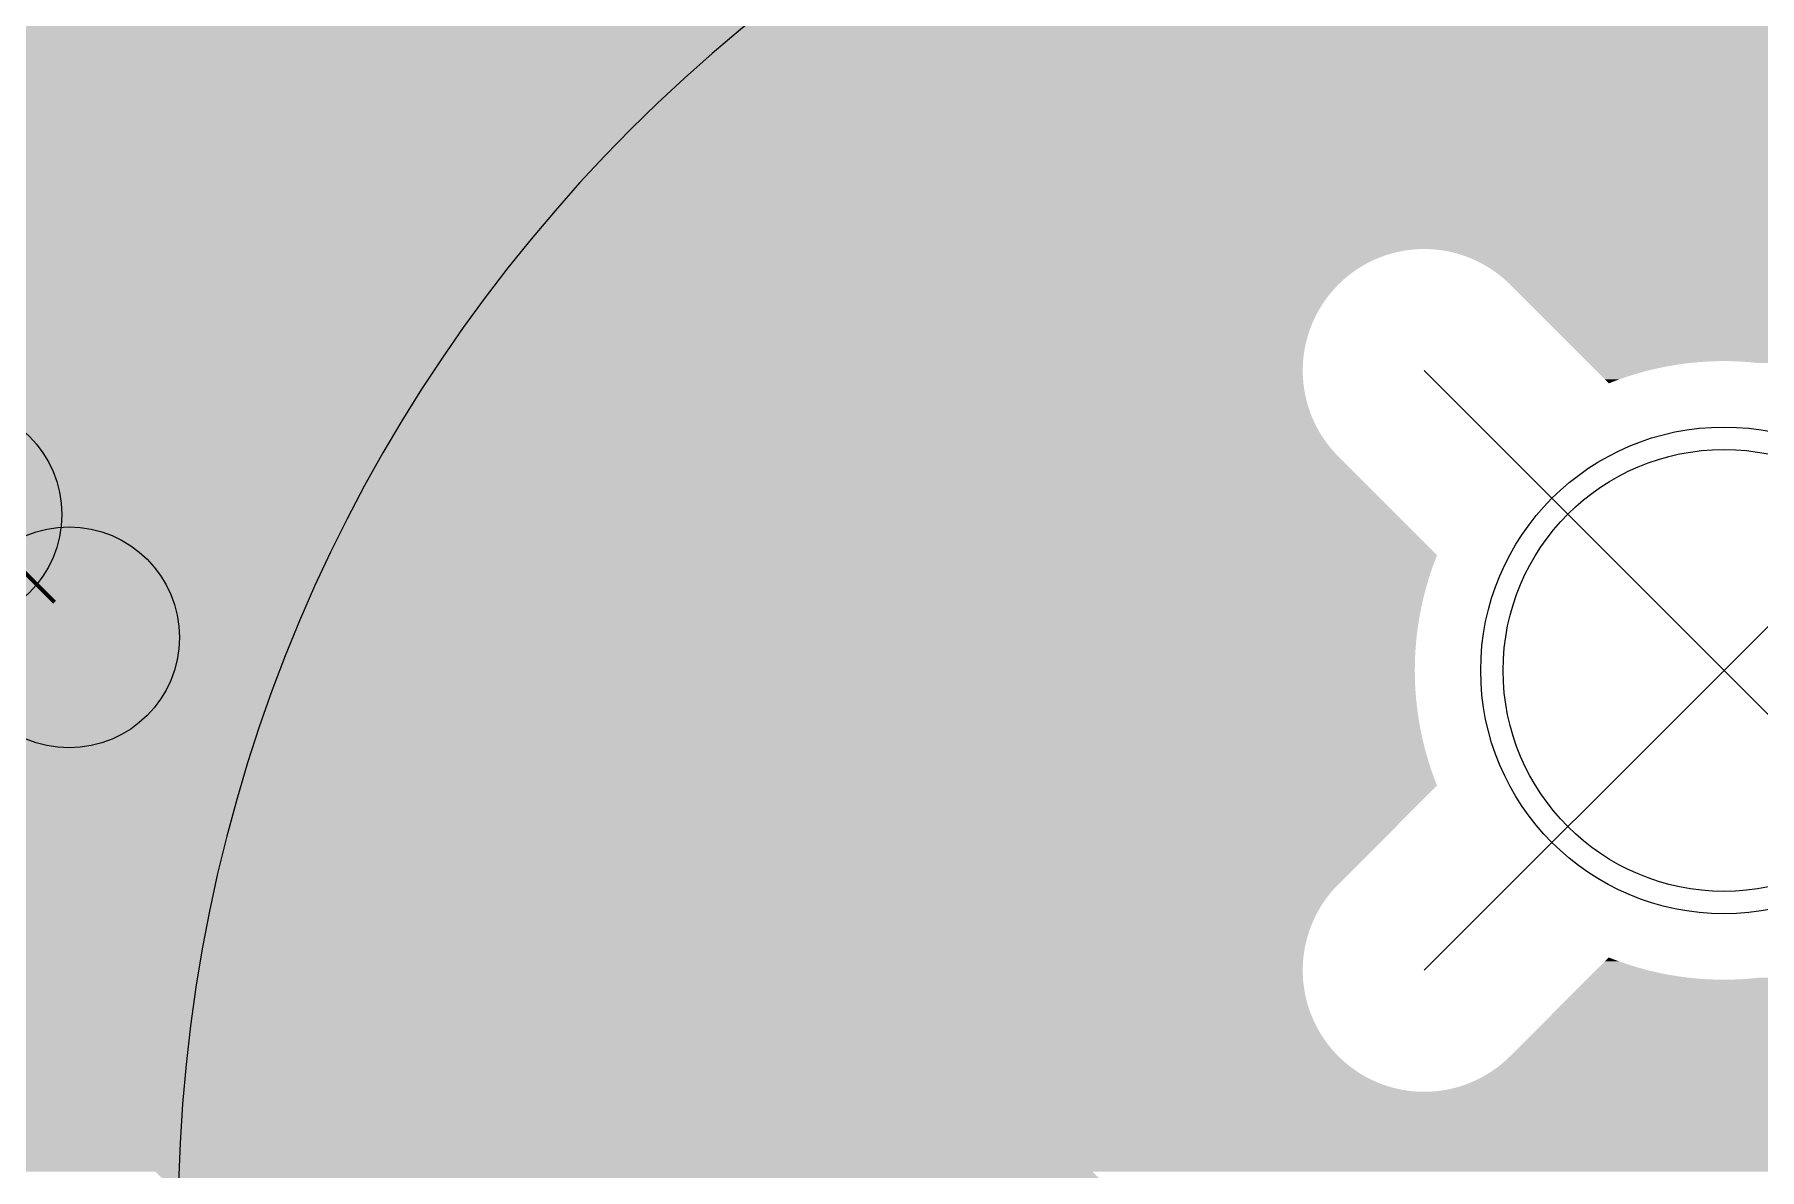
# Model space of a CAD drawing. Header units: millimetres. Extents: x 0 to 594, y 0 to 420.
# Drawn here: x 288.71 to 296.52, y 270.76 to 275.89 of the extents above; entities that cross this region are included whole.
import ezdxf

# ---------------------------------------------------------------- set-up
doc = ezdxf.new("R2010")
doc.units = ezdxf.units.MM
for name, pattern in [('K5LT32768', [0]), ('K5LT32771', [0]), ('K5LT32773', [0]), ('K5LT32775', [0]), ('K5LT32780', [0]), ('K5LT32781', [0]), ('K5LT32791', [0])]:
    doc.linetypes.add(name, pattern=pattern)

# ---------------------------------------------------------------- blocks, each defined once
blk = doc.blocks.new('U197')
at = {"color": 7, "linetype": 'K5LT32768', "lineweight": 18}
blk.add_circle((296.3616, 273.0149), 1, dxfattribs=at)
blk = doc.blocks.new('U313')
at = {"color": 7, "linetype": 'K5LT32768', "lineweight": 18}
blk.add_circle((288.868, 273.1643), 0.5, dxfattribs=at)
blk = doc.blocks.new('U316')
at = {"color": 7, "linetype": 'K5LT32768', "lineweight": 18}
blk.add_circle((288.3351, 273.7207), 0.5, dxfattribs=at)
blk = doc.blocks.new('U323')
at = {"color": 1, "linetype": 'K5LT32771', "lineweight": 18, "true_color": 0xff0000}
blk.add_circle((296.3616, 273.0149), 1.1016, dxfattribs=at)
blk = doc.blocks.new('U865')
at = {"color": 3, "linetype": 'K5LT32773', "lineweight": 18, "true_color": 0x00ff00}
blk.add_circle((296.3616, 273.0149), 1, dxfattribs=at)
blk = doc.blocks.new('U1016')
at = {"color": 3, "linetype": 'K5LT32773', "lineweight": 18, "true_color": 0x00ff00}
blk.add_circle((288.868, 273.1643), 0.5, dxfattribs=at)
blk = doc.blocks.new('U1019')
at = {"color": 3, "linetype": 'K5LT32773', "lineweight": 18, "true_color": 0x00ff00}
blk.add_circle((288.3351, 273.7207), 0.5, dxfattribs=at)
blk = doc.blocks.new('U1263')
at = {"color": 1, "linetype": 'K5LT32771', "lineweight": 18, "true_color": 0xff0000}
blk.add_circle((296.3616, 273.0149), 1.1016, dxfattribs=at)

msp = doc.modelspace()

# ---------------------------------------------------------------- hatches: boundary and pattern name
for points in [[(289.1843, 274.9223), (287.8417, 276.2648), (315.263, 276.2648), (316.6056, 274.9223)], [(289.1847, 274.9219), (289.1843, 274.9223), (295.0042, 274.9223), (294.9837, 274.9219)], [(289.1858, 274.9208), (289.1847, 274.9219), (294.9837, 274.9219), (294.9632, 274.9208)], [(289.1877, 274.9189), (289.1858, 274.9208), (294.9632, 274.9208), (294.9427, 274.9189)], [(289.1904, 274.9162), (289.1877, 274.9189), (294.9427, 274.9189), (294.9223, 274.9162)], [(289.1939, 274.9127), (289.1904, 274.9162), (294.9223, 274.9162), (294.902, 274.9127)], [(289.198, 274.9086), (289.1939, 274.9127), (294.902, 274.9127), (294.8819, 274.9086)], [(289.203, 274.9036), (289.198, 274.9086), (294.8819, 274.9086), (294.8619, 274.9036)], [(289.2087, 274.8979), (289.203, 274.9036), (294.8619, 274.9036), (294.8421, 274.8979)], [(289.2151, 274.8915), (289.2087, 274.8979), (294.8421, 274.8979), (294.8226, 274.8915)], [(289.2223, 274.8843), (289.2151, 274.8915), (294.8226, 274.8915), (294.8033, 274.8843)], [(289.2302, 274.8764), (289.2223, 274.8843), (294.8033, 274.8843), (294.7843, 274.8764)], [(289.2387, 274.8679), (289.2302, 274.8764), (294.7843, 274.8764), (294.7656, 274.8679)], [(289.248, 274.8586), (289.2387, 274.8679), (294.7656, 274.8679), (294.7472, 274.8586)], [(289.258, 274.8486), (289.248, 274.8586), (294.7472, 274.8586), (294.7292, 274.8486)], [(295.0197, 274.922), (295.0042, 274.9223), (297.719, 274.9223), (297.6984, 274.922)], [(295.0248, 274.9219), (295.0197, 274.922), (297.6984, 274.922), (297.6967, 274.9219)], [(295.0453, 274.9208), (295.0248, 274.9219), (297.6967, 274.9219), (297.6779, 274.9208)], [(295.0659, 274.9189), (295.0453, 274.9208), (297.6779, 274.9208), (297.6573, 274.9189)], [(295.0862, 274.9162), (295.0659, 274.9189), (297.6573, 274.9189), (297.637, 274.9162)], [(295.1065, 274.9127), (295.0862, 274.9162), (297.637, 274.9162), (297.6167, 274.9127)], [(295.1266, 274.9086), (295.1065, 274.9127), (297.6167, 274.9127), (297.5966, 274.9086)], [(295.1466, 274.9036), (295.1266, 274.9086), (297.5966, 274.9086), (297.5766, 274.9036)], [(295.1664, 274.8979), (295.1466, 274.9036), (297.5766, 274.9036), (297.5568, 274.8979)], [(295.1859, 274.8915), (295.1664, 274.8979), (297.5568, 274.8979), (297.5373, 274.8915)], [(295.2052, 274.8843), (295.1859, 274.8915), (297.5373, 274.8915), (297.518, 274.8843)], [(295.2242, 274.8764), (295.2052, 274.8843), (297.518, 274.8843), (297.499, 274.8764)], [(295.2429, 274.8679), (295.2242, 274.8764), (297.499, 274.8764), (297.4803, 274.8679)], [(295.2613, 274.8586), (295.2429, 274.8679), (297.4803, 274.8679), (297.4619, 274.8586)], [(295.2793, 274.8486), (295.2613, 274.8586), (297.4619, 274.8586), (297.4439, 274.8486)], [(289.2686, 274.838), (289.258, 274.8486), (294.7292, 274.8486), (294.7116, 274.838)], [(289.2799, 274.8267), (289.2686, 274.838), (294.7116, 274.838), (294.6944, 274.8267)], [(289.2918, 274.8148), (289.2799, 274.8267), (294.6944, 274.8267), (294.6776, 274.8148)], [(289.3043, 274.8023), (289.2918, 274.8148), (294.6776, 274.8148), (294.6613, 274.8023)], [(289.3174, 274.7892), (289.3043, 274.8023), (294.6613, 274.8023), (294.6454, 274.7892)], [(289.3311, 274.7755), (289.3174, 274.7892), (294.6454, 274.7892), (294.6301, 274.7755)], [(295.2969, 274.838), (295.2793, 274.8486), (297.4439, 274.8486), (297.4263, 274.838)], [(295.3141, 274.8267), (295.2969, 274.838), (297.4263, 274.838), (297.4091, 274.8267)], [(295.3309, 274.8148), (295.3141, 274.8267), (297.4091, 274.8267), (297.3923, 274.8148)], [(295.3472, 274.8023), (295.3309, 274.8148), (297.3923, 274.8148), (297.376, 274.8023)], [(295.3631, 274.7892), (295.3472, 274.8023), (297.376, 274.8023), (297.3601, 274.7892)], [(295.3784, 274.7755), (295.3631, 274.7892), (297.3601, 274.7892), (297.3448, 274.7755)], [(289.3454, 274.7612), (289.3311, 274.7755), (294.6301, 274.7755), (294.6153, 274.7612)], [(289.3602, 274.7464), (289.3454, 274.7612), (294.6153, 274.7612), (294.601, 274.7464)], [(289.3755, 274.7311), (289.3602, 274.7464), (294.601, 274.7464), (294.5873, 274.7311)], [(289.3914, 274.7152), (289.3755, 274.7311), (294.5873, 274.7311), (294.5742, 274.7152)], [(289.4077, 274.6989), (289.3914, 274.7152), (294.5742, 274.7152), (294.5616, 274.6989)], [(295.3932, 274.7612), (295.3784, 274.7755), (297.3448, 274.7755), (297.33, 274.7612)], [(295.7394, 274.415), (295.3932, 274.7612), (297.33, 274.7612), (296.9838, 274.415)], [(289.4245, 274.6821), (289.4077, 274.6989), (294.5616, 274.6989), (294.5498, 274.6821)], [(289.4417, 274.6649), (289.4245, 274.6821), (294.5498, 274.6821), (294.5385, 274.6649)], [(289.4593, 274.6473), (289.4417, 274.6649), (294.5385, 274.6649), (294.5279, 274.6473)], [(289.4773, 274.6293), (289.4593, 274.6473), (294.5279, 274.6473), (294.5179, 274.6293)], [(289.4957, 274.6109), (289.4773, 274.6293), (294.5179, 274.6293), (294.5086, 274.6109)], [(289.5144, 274.5922), (289.4957, 274.6109), (294.5086, 274.6109), (294.5001, 274.5922)], [(289.5334, 274.5732), (289.5144, 274.5922), (294.5001, 274.5922), (294.4922, 274.5732)], [(289.5527, 274.5539), (289.5334, 274.5732), (294.4922, 274.5732), (294.485, 274.5539)], [(289.5722, 274.5344), (289.5527, 274.5539), (294.485, 274.5539), (294.4786, 274.5344)], [(289.592, 274.5146), (289.5722, 274.5344), (294.4786, 274.5344), (294.4729, 274.5146)], [(289.612, 274.4946), (289.592, 274.5146), (294.4729, 274.5146), (294.468, 274.4946)], [(289.6321, 274.4745), (289.612, 274.4946), (294.468, 274.4946), (294.4637, 274.4745)], [(289.6524, 274.4542), (289.6321, 274.4745), (294.4637, 274.4745), (294.4603, 274.4542)], [(289.6728, 274.4338), (289.6524, 274.4542), (294.4603, 274.4542), (294.4576, 274.4338)], [(289.6932, 274.4134), (289.6728, 274.4338), (294.4576, 274.4338), (294.4557, 274.4134)], [(289.7138, 274.3928), (289.6932, 274.4134), (294.4557, 274.4134), (294.4545, 274.3928)], [(289.7344, 274.3722), (289.7138, 274.3928), (294.4545, 274.3928), (294.4542, 274.3722)], [(295.7398, 274.4146), (295.7394, 274.415), (296.3616, 274.415), (296.3293, 274.4146)], [(295.7409, 274.4135), (295.7398, 274.4146), (296.3293, 274.4146), (296.2969, 274.4135)], [(295.7428, 274.4116), (295.7409, 274.4135), (296.2969, 274.4135), (296.2646, 274.4116)], [(295.7454, 274.409), (295.7428, 274.4116), (296.2646, 274.4116), (296.2324, 274.409)], [(295.7487, 274.4057), (295.7454, 274.409), (296.2324, 274.409), (296.2003, 274.4057)], [(295.7528, 274.4016), (295.7487, 274.4057), (296.2003, 274.4057), (296.1682, 274.4016)], [(295.7577, 274.3967), (295.7528, 274.4016), (296.1682, 274.4016), (296.1362, 274.3967)], [(295.7633, 274.3911), (295.7577, 274.3967), (296.1362, 274.3967), (296.1043, 274.3911)], [(295.7696, 274.3848), (295.7633, 274.3911), (296.1043, 274.3911), (296.0726, 274.3848)], [(296.3939, 274.4146), (296.3616, 274.415), (296.9838, 274.415), (296.9834, 274.4146)], [(296.4263, 274.4135), (296.3939, 274.4146), (296.9834, 274.4146), (296.9823, 274.4135)], [(296.4586, 274.4116), (296.4263, 274.4135), (296.9823, 274.4135), (296.9804, 274.4116)], [(296.4908, 274.409), (296.4586, 274.4116), (296.9804, 274.4116), (296.9778, 274.409)], [(296.5229, 274.4057), (296.4908, 274.409), (296.9778, 274.409), (296.9745, 274.4057)], [(289.7549, 274.3517), (289.7344, 274.3722), (294.4542, 274.3722), (294.4545, 274.3517)], [(289.7755, 274.3311), (289.7549, 274.3517), (294.4545, 274.3517), (294.4557, 274.3311)], [(289.7928, 274.3138), (289.7755, 274.3311), (294.4557, 274.3311), (294.4573, 274.3138)], [(289.7958, 274.3107), (289.7928, 274.3138), (294.4573, 274.3138), (294.4576, 274.3107)], [(289.8154, 274.2906), (289.7958, 274.3107), (294.4576, 274.3107), (294.4603, 274.2906)], [(295.7766, 274.3778), (295.7696, 274.3848), (296.0726, 274.3848), (296.041, 274.3778)], [(295.7844, 274.37), (295.7766, 274.3778), (296.041, 274.3778), (296.0096, 274.37)], [(295.7929, 274.3615), (295.7844, 274.37), (296.0096, 274.37), (295.9785, 274.3615)], [(295.8021, 274.3523), (295.7929, 274.3615), (295.9785, 274.3615), (295.9474, 274.3523)], [(295.812, 274.3424), (295.8021, 274.3523), (295.9474, 274.3523), (295.9167, 274.3424)], [(295.8226, 274.3318), (295.812, 274.3424), (295.9167, 274.3424), (295.8861, 274.3318)], [(295.834, 274.3204), (295.8226, 274.3318), (295.8861, 274.3318), (295.8558, 274.3204)], [(295.8402, 274.3142), (295.834, 274.3204), (295.8558, 274.3204)], [(289.8157, 274.2903), (289.8154, 274.2906), (294.4603, 274.2906), (294.4603, 274.2903)], [(289.8346, 274.27), (289.8157, 274.2903), (294.4603, 274.2903), (294.4637, 274.27)], [(289.8374, 274.267), (289.8346, 274.27), (294.4637, 274.27), (294.4644, 274.267)], [(289.8527, 274.2498), (289.8374, 274.267), (294.4644, 274.267), (294.468, 274.2498)], [(289.8589, 274.2428), (289.8527, 274.2498), (294.468, 274.2498), (294.4697, 274.2428)], [(289.8699, 274.2299), (289.8589, 274.2428), (294.4697, 274.2428), (294.4729, 274.2299)], [(289.8799, 274.2182), (289.8699, 274.2299), (294.4729, 274.2299), (294.4763, 274.2182)], [(289.8865, 274.2101), (289.8799, 274.2182), (294.4763, 274.2182), (294.4786, 274.2101)], [(289.9003, 274.1931), (289.8865, 274.2101), (294.4786, 274.2101), (294.4842, 274.1931)], [(289.9023, 274.1906), (289.9003, 274.1931), (294.4842, 274.1931), (294.485, 274.1906)], [(289.9172, 274.1713), (289.9023, 274.1906), (294.485, 274.1906), (294.4922, 274.1713)], [(289.9201, 274.1675), (289.9172, 274.1713), (294.4922, 274.1713), (294.4938, 274.1675)], [(289.9313, 274.1523), (289.9201, 274.1675), (294.4938, 274.1675), (294.5001, 274.1523)], [(289.9393, 274.1415), (289.9313, 274.1523), (294.5001, 274.1523), (294.505, 274.1415)], [(289.9448, 274.1336), (289.9393, 274.1415), (294.505, 274.1415), (294.5086, 274.1336)], [(289.9577, 274.1152), (289.9448, 274.1336), (294.5086, 274.1336), (294.5179, 274.1152)], [(289.9578, 274.115), (289.9577, 274.1152), (294.5179, 274.1152), (294.518, 274.115)], [(289.9697, 274.0972), (289.9578, 274.115), (294.518, 274.115), (294.5279, 274.0972)], [(289.9758, 274.0881), (289.9697, 274.0972), (294.5279, 274.0972), (294.5334, 274.0881)], [(289.9812, 274.0796), (289.9758, 274.0881), (294.5334, 274.0881), (294.5385, 274.0796)], [(289.9921, 274.0624), (289.9812, 274.0796), (294.5385, 274.0796), (294.5498, 274.0624)], [(289.9931, 274.0608), (289.9921, 274.0624), (294.5498, 274.0624), (294.5509, 274.0608)], [(290.0023, 274.0456), (289.9931, 274.0608), (294.5509, 274.0608), (294.5616, 274.0456)], [(290.0099, 274.0331), (290.0023, 274.0456), (294.5616, 274.0456), (294.5713, 274.0331)], [(290.0121, 274.0293), (290.0099, 274.0331), (294.5713, 274.0331), (294.5742, 274.0293)], [(290.0211, 274.0134), (290.0121, 274.0293), (294.5742, 274.0293), (294.5873, 274.0134)], [(290.0259, 274.005), (290.0211, 274.0134), (294.5873, 274.0134), (294.5948, 274.005)], [(290.0297, 273.9981), (290.0259, 274.005), (294.5948, 274.005), (294.601, 273.9981)], [(290.0377, 273.9833), (290.0297, 273.9981), (294.601, 273.9981), (294.6153, 273.9833)], [(290.0413, 273.9766), (290.0377, 273.9833), (294.6153, 273.9833), (294.622, 273.9766)], [(290.0561, 273.9478), (290.0413, 273.9766), (294.622, 273.9766), (294.6508, 273.9478)], [(290.0702, 273.9187), (290.0561, 273.9478), (294.6508, 273.9478), (294.6799, 273.9187)], [(290.0836, 273.8893), (290.0702, 273.9187), (294.6799, 273.9187), (294.7093, 273.8893)], [(290.0963, 273.8595), (290.0836, 273.8893), (294.7093, 273.8893), (294.7391, 273.8595)], [(290.1083, 273.8295), (290.0963, 273.8595), (294.7391, 273.8595), (294.7691, 273.8295)], [(290.1196, 273.7992), (290.1083, 273.8295), (294.7691, 273.8295), (294.7994, 273.7992)], [(290.1303, 273.7687), (290.1196, 273.7992), (294.7994, 273.7992), (294.8299, 273.7687)], [(290.1402, 273.7379), (290.1303, 273.7687), (294.8299, 273.7687), (294.8607, 273.7379)], [(290.1494, 273.7069), (290.1402, 273.7379), (294.8607, 273.7379), (294.8917, 273.7069)], [(290.1579, 273.6757), (290.1494, 273.7069), (294.8917, 273.7069), (294.9229, 273.6757)], [(290.1657, 273.6443), (290.1579, 273.6757), (294.9229, 273.6757), (294.9543, 273.6443)], [(290.1727, 273.6127), (290.1657, 273.6443), (294.9543, 273.6443), (294.9859, 273.6127)], [(290.179, 273.581), (290.1727, 273.6127), (294.9859, 273.6127), (295.0176, 273.581)], [(290.1846, 273.5492), (290.179, 273.581), (295.0176, 273.581), (295.0494, 273.5492)], [(290.1866, 273.5363), (290.1846, 273.5492), (295.0494, 273.5492), (295.0623, 273.5363)], [(290.1889, 273.5207), (290.1866, 273.5363), (295.0623, 273.5363), (295.0561, 273.5207)], [(290.1894, 273.5172), (290.1889, 273.5207), (295.0561, 273.5207), (295.0548, 273.5172)], [(290.1928, 273.4904), (290.1894, 273.5172), (295.0548, 273.5172), (295.0447, 273.4904)], [(290.1935, 273.4851), (290.1928, 273.4904), (295.0447, 273.4904), (295.0429, 273.4851)], [(290.1962, 273.4598), (290.1935, 273.4851), (295.0429, 273.4851), (295.0341, 273.4598)], [(290.1969, 273.4529), (290.1962, 273.4598), (295.0341, 273.4598), (295.0319, 273.4529)], [(290.1988, 273.4291), (290.1969, 273.4529), (295.0319, 273.4529), (295.0242, 273.4291)], [(290.1995, 273.4207), (290.1988, 273.4291), (295.0242, 273.4291), (295.0217, 273.4207)], [(290.2009, 273.3981), (290.1995, 273.4207), (295.0217, 273.4207), (295.015, 273.3981)], [(290.2014, 273.3884), (290.2009, 273.3981), (295.015, 273.3981), (295.0124, 273.3884)], [(290.2022, 273.3668), (290.2014, 273.3884), (295.0124, 273.3884), (295.0065, 273.3668)], [(290.2025, 273.3561), (290.2022, 273.3668), (295.0065, 273.3668), (295.0039, 273.3561)], [(290.2027, 273.3354), (290.2025, 273.3561), (295.0039, 273.3561), (294.9987, 273.3354)], [(290.2025, 273.2914), (290.2026, 273.3039), (294.9917, 273.3039), (294.9892, 273.2914)], [(290.2026, 273.3039), (290.2028, 273.3237), (294.9961, 273.3237), (294.9917, 273.3039)], [(290.2028, 273.3237), (290.2027, 273.3354), (294.9987, 273.3354), (294.9961, 273.3237)], [(290.198, 273.2083), (290.1995, 273.2268), (294.9778, 273.2268), (294.9749, 273.2083)], [(290.1995, 273.2268), (290.2003, 273.2403), (294.9798, 273.2403), (294.9778, 273.2268)], [(290.2003, 273.2403), (290.2014, 273.2591), (294.9831, 273.2591), (294.9798, 273.2403)], [(290.2014, 273.2591), (290.2019, 273.2722), (294.9853, 273.2722), (294.9831, 273.2591)], [(290.2019, 273.2722), (290.2025, 273.2914), (294.9892, 273.2914), (294.9853, 273.2722)], [(290.1894, 273.1303), (290.1912, 273.1441), (294.9675, 273.1441), (294.9664, 273.1303)], [(290.1912, 273.1441), (290.1935, 273.1624), (294.9695, 273.1624), (294.9675, 273.1441)], [(290.1935, 273.1624), (290.195, 273.1763), (294.9709, 273.1763), (294.9695, 273.1624)], [(290.195, 273.1763), (290.1969, 273.1946), (294.9732, 273.1946), (294.9709, 273.1763)], [(290.1969, 273.1946), (290.198, 273.2083), (294.9749, 273.2083), (294.9732, 273.1946)], [(290.1752, 273.0472), (290.179, 273.0665), (294.9626, 273.0665), (294.9619, 273.0472)], [(290.179, 273.0665), (290.1813, 273.0796), (294.963, 273.0796), (294.9626, 273.0665)], [(290.1813, 273.0796), (290.1846, 273.0983), (294.9641, 273.0983), (294.963, 273.0796)], [(290.1846, 273.0983), (290.1867, 273.1119), (294.9649, 273.1119), (294.9641, 273.0983)], [(290.1867, 273.1119), (290.1894, 273.1303), (294.9664, 273.1303), (294.9649, 273.1119)], [(290.1579, 272.9718), (290.1606, 272.9826), (294.9619, 272.9826), (294.9623, 272.9718)], [(290.1606, 272.9826), (290.1657, 273.0032), (294.9617, 273.0032), (294.9619, 272.9826)], [(290.1657, 273.0032), (290.1683, 273.0149), (294.9615, 273.0149), (294.9617, 273.0032)], [(290.1683, 273.0149), (290.1727, 273.0348), (294.9618, 273.0348), (294.9615, 273.0149)], [(290.1727, 273.0348), (290.1752, 273.0472), (294.9619, 273.0472), (294.9618, 273.0348)], [(290.1325, 272.8857), (290.1402, 272.9096), (294.9656, 272.9096), (294.9675, 272.8857)], [(290.1402, 272.9096), (290.1427, 272.918), (294.9649, 272.918), (294.9656, 272.9096)], [(290.1427, 272.918), (290.1494, 272.9406), (294.9636, 272.9406), (294.9649, 272.918)], [(290.1494, 272.9406), (290.152, 272.9502), (294.963, 272.9502), (294.9636, 272.9406)], [(290.152, 272.9502), (290.1579, 272.9718), (294.9623, 272.9718), (294.963, 272.9502)], [(290.1096, 272.8215), (290.1196, 272.8483), (294.9716, 272.8483), (294.9749, 272.8215)], [(290.1196, 272.8483), (290.1215, 272.8536), (294.9709, 272.8536), (294.9716, 272.8483)], [(290.1215, 272.8536), (290.1303, 272.8788), (294.9683, 272.8788), (294.9709, 272.8536)], [(290.1303, 272.8788), (290.1325, 272.8857), (294.9675, 272.8857), (294.9683, 272.8788)], [(290.0702, 272.7288), (290.0833, 272.7576), (294.9853, 272.7576), (294.9911, 272.7288)], [(290.0833, 272.7576), (290.0836, 272.7582), (294.9852, 272.7582), (294.9853, 272.7576)], [(290.0836, 272.7582), (290.0963, 272.788), (294.9801, 272.788), (294.9852, 272.7582)], [(290.0963, 272.788), (290.0969, 272.7895), (294.9798, 272.7895), (294.9801, 272.788)], [(290.0969, 272.7895), (290.1083, 272.818), (294.9755, 272.818), (294.9798, 272.7895)], [(290.1083, 272.818), (290.1096, 272.8215), (294.9749, 272.8215), (294.9755, 272.818)], [(290.037, 272.663), (290.0413, 272.6709), (295.0046, 272.6709), (295.0065, 272.663)], [(290.0413, 272.6709), (290.0533, 272.6943), (294.9987, 272.6943), (295.0046, 272.6709)], [(290.0533, 272.6943), (290.0561, 272.6997), (294.9975, 272.6997), (294.9987, 272.6943)], [(290.0561, 272.6997), (290.0688, 272.7259), (294.9917, 272.7259), (294.9975, 272.6997)], [(290.0688, 272.7259), (290.0702, 272.7288), (294.9911, 272.7288), (294.9917, 272.7259)], [(289.9931, 272.5867), (290.0016, 272.6007), (295.0242, 272.6007), (295.0287, 272.5867)], [(290.0016, 272.6007), (290.0099, 272.6144), (295.0202, 272.6144), (295.0242, 272.6007)], [(290.0099, 272.6144), (290.0198, 272.6317), (295.015, 272.6317), (295.0202, 272.6144)], [(290.0198, 272.6317), (290.0259, 272.6425), (295.0121, 272.6425), (295.015, 272.6317)], [(290.0259, 272.6425), (290.037, 272.663), (295.0065, 272.663), (295.0121, 272.6425)], [(289.9415, 272.5091), (289.9578, 272.5325), (295.0473, 272.5325), (295.0561, 272.5091)], [(289.9578, 272.5325), (289.9624, 272.5394), (295.0447, 272.5394), (295.0473, 272.5325)], [(289.9624, 272.5394), (289.9758, 272.5594), (295.0378, 272.5594), (295.0447, 272.5394)], [(289.9758, 272.5594), (289.9825, 272.57), (295.0341, 272.57), (295.0378, 272.5594)], [(289.9825, 272.57), (289.9931, 272.5867), (295.0287, 272.5867), (295.0341, 272.57)], [(289.8799, 272.4293), (289.9003, 272.4544), (295.0231, 272.4544), (294.998, 272.4293)], [(289.9003, 272.4544), (289.9201, 272.48), (295.0487, 272.48), (295.0231, 272.4544)], [(289.9201, 272.48), (289.9302, 272.4936), (295.0623, 272.4936), (295.0487, 272.48)], [(289.9302, 272.4936), (289.9393, 272.506), (295.0574, 272.506), (295.0623, 272.4936)], [(289.9393, 272.506), (289.9415, 272.5091), (295.0561, 272.5091), (295.0574, 272.506)], [(289.7928, 272.3337), (289.8154, 272.3569), (294.9256, 272.3569), (294.9024, 272.3337)], [(289.8154, 272.3569), (289.8374, 272.3805), (294.9492, 272.3805), (294.9256, 272.3569)], [(289.8374, 272.3805), (289.8589, 272.4047), (294.9734, 272.4047), (294.9492, 272.3805)], [(289.8589, 272.4047), (289.8799, 272.4293), (294.998, 272.4293), (294.9734, 272.4047)], [(289.7218, 272.2676), (289.746, 272.2891), (294.8579, 272.2891), (294.8364, 272.2676)], [(289.746, 272.2891), (289.7696, 272.3111), (294.8799, 272.3111), (294.8579, 272.2891)], [(289.7696, 272.3111), (289.7928, 272.3337), (294.9024, 272.3337), (294.8799, 272.3111)], [(289.6205, 272.1873), (289.6465, 272.2064), (294.7752, 272.2064), (294.7561, 272.1873)], [(289.6465, 272.2064), (289.6721, 272.2262), (294.795, 272.2262), (294.7752, 272.2064)], [(289.6721, 272.2262), (289.6972, 272.2466), (294.8154, 272.2466), (294.795, 272.2262)], [(289.6972, 272.2466), (289.7218, 272.2676), (294.8364, 272.2676), (294.8154, 272.2466)], [(289.5121, 272.1167), (289.5398, 272.1334), (294.7022, 272.1334), (294.6855, 272.1167)], [(289.5398, 272.1334), (289.5671, 272.1507), (294.7195, 272.1507), (294.7022, 272.1334)], [(289.5671, 272.1507), (289.594, 272.1687), (294.7375, 272.1687), (294.7195, 272.1507)], [(289.594, 272.1687), (289.6205, 272.1873), (294.7561, 272.1873), (294.7375, 272.1687)], [(289.3683, 272.043), (289.3761, 272.0465), (294.6153, 272.0465), (294.6119, 272.043)], [(289.3761, 272.0465), (289.3977, 272.0563), (294.6251, 272.0563), (294.6153, 272.0465)], [(289.3977, 272.0563), (289.4268, 272.0704), (294.6392, 272.0704), (294.6251, 272.0563)], [(289.4268, 272.0704), (289.4556, 272.0852), (294.654, 272.0852), (294.6392, 272.0704)], [(289.4556, 272.0852), (289.4841, 272.1006), (294.6694, 272.1006), (294.654, 272.0852)], [(289.4841, 272.1006), (289.5121, 272.1167), (294.6855, 272.1167), (294.6694, 272.1006)], [(289.1233, 271.9608), (289.1499, 271.9674), (294.5498, 271.9674), (294.5455, 271.9608)], [(289.1499, 271.9674), (289.1547, 271.9686), (294.5507, 271.9686), (294.5498, 271.9674)], [(289.1547, 271.9686), (289.1859, 271.9771), (294.5566, 271.9771), (294.5507, 271.9686)], [(289.1859, 271.9771), (289.2098, 271.9842), (294.5616, 271.9842), (294.5566, 271.9771)], [(289.2098, 271.9842), (289.2169, 271.9863), (294.5632, 271.9863), (294.5616, 271.9842)], [(289.2169, 271.9863), (289.2477, 271.9962), (294.5709, 271.9962), (294.5632, 271.9863)], [(289.2477, 271.9962), (289.26, 272.0005), (294.5742, 272.0005), (294.5709, 271.9962)], [(289.26, 272.0005), (289.2782, 272.0069), (294.5795, 272.0069), (294.5742, 272.0005)], [(289.2782, 272.0069), (289.3037, 272.0164), (294.5873, 272.0164), (294.5795, 272.0069)], [(289.3037, 272.0164), (289.3085, 272.0182), (294.5889, 272.0182), (294.5873, 272.0164)], [(289.3085, 272.0182), (289.3385, 272.0302), (294.5997, 272.0302), (294.5889, 272.0182)], [(289.3385, 272.0302), (289.342, 272.0317), (294.601, 272.0317), (294.5997, 272.0302)], [(289.342, 272.0317), (289.3683, 272.043), (294.6119, 272.043), (294.601, 272.0317)], [(222.7635, 271.8816), (222.7832, 271.8945), (294.5078, 271.8945), (294.502, 271.8816)], [(222.7832, 271.8945), (222.7856, 271.8962), (294.5086, 271.8962), (294.5078, 271.8945)], [(222.7856, 271.8962), (222.8025, 271.9081), (294.5146, 271.9081), (294.5086, 271.8962)], [(222.8025, 271.9081), (222.8112, 271.9146), (294.5179, 271.9146), (294.5146, 271.9081)], [(222.8112, 271.9146), (222.8213, 271.9222), (294.5221, 271.9222), (294.5179, 271.9146)], [(222.8213, 271.9222), (222.8231, 271.9236), (294.5229, 271.9236), (294.5221, 271.9222)], [(222.8231, 271.9236), (222.8236, 271.924), (288.7704, 271.924), (288.8028, 271.9236)], [(222.8236, 271.924), (222.8249, 271.9251), (288.7381, 271.9251), (288.7704, 271.924)], [(222.8249, 271.9251), (222.8273, 271.927), (288.7058, 271.927), (288.7381, 271.9251)], [(288.8028, 271.9236), (288.8351, 271.924), (294.5231, 271.924), (294.5229, 271.9236)], [(288.8351, 271.924), (288.8674, 271.9251), (294.5238, 271.9251), (294.5231, 271.924)], [(288.8674, 271.9251), (288.8997, 271.927), (294.5248, 271.927), (294.5238, 271.9251)], [(288.8997, 271.927), (288.9319, 271.9296), (294.5263, 271.9296), (294.5248, 271.927)], [(288.9319, 271.9296), (288.9603, 271.9326), (294.5279, 271.9326), (294.5263, 271.9296)], [(288.9603, 271.9326), (288.9641, 271.933), (294.5282, 271.933), (294.5279, 271.9326)], [(288.9641, 271.933), (288.9962, 271.9371), (294.5306, 271.9371), (294.5282, 271.933)], [(288.9962, 271.9371), (289.0282, 271.9419), (294.5335, 271.9419), (294.5306, 271.9371)], [(289.0282, 271.9419), (289.06, 271.9475), (294.5369, 271.9475), (294.5335, 271.9419)], [(289.06, 271.9475), (289.0736, 271.9502), (294.5385, 271.9502), (294.5369, 271.9475)], [(289.0736, 271.9502), (289.0917, 271.9538), (294.5409, 271.9538), (294.5385, 271.9502)], [(289.0917, 271.9538), (289.1233, 271.9608), (294.5455, 271.9608), (294.5409, 271.9538)], [(222.6157, 271.8092), (222.6377, 271.8175), (294.478, 271.8175), (294.4756, 271.8092)], [(222.6377, 271.8175), (222.643, 271.8197), (294.4786, 271.8197), (294.478, 271.8175)], [(222.643, 271.8197), (222.6595, 271.8265), (294.4809, 271.8265), (294.4786, 271.8197)], [(222.6595, 271.8265), (222.681, 271.8362), (294.484, 271.8362), (294.4809, 271.8265)], [(222.681, 271.8362), (222.6871, 271.8392), (294.485, 271.8392), (294.484, 271.8362)], [(222.6871, 271.8392), (222.7021, 271.8466), (294.4878, 271.8466), (294.485, 271.8392)], [(222.7021, 271.8466), (222.723, 271.8576), (294.4919, 271.8576), (294.4878, 271.8466)], [(222.723, 271.8576), (222.7246, 271.8585), (294.4922, 271.8585), (294.4919, 271.8576)], [(222.7246, 271.8585), (222.7434, 271.8693), (294.4967, 271.8693), (294.4922, 271.8585)], [(222.7434, 271.8693), (222.7568, 271.8775), (294.5001, 271.8775), (294.4967, 271.8693)], [(222.7568, 271.8775), (222.7635, 271.8816), (294.502, 271.8816), (294.5001, 271.8775)], [(222.3085, 271.7192), (222.3288, 271.7395), (294.4603, 271.7395), (294.4576, 271.7192)], [(222.3288, 271.7395), (222.3491, 271.7598), (294.4637, 271.7598), (294.4603, 271.7395)], [(222.3491, 271.7598), (222.3541, 271.7648), (294.4648, 271.7648), (294.4637, 271.7598)], [(222.3616, 271.7648), (222.3852, 271.7652), (294.4649, 271.7652), (294.4648, 271.7648)], [(222.3852, 271.7652), (222.4087, 271.7663), (294.4651, 271.7663), (294.4649, 271.7652)], [(222.4087, 271.7663), (222.4322, 271.7681), (294.4655, 271.7681), (294.4651, 271.7663)], [(222.4322, 271.7681), (222.4556, 271.7707), (294.466, 271.7707), (294.4655, 271.7681)], [(222.4556, 271.7707), (222.4789, 271.7741), (294.4668, 271.7741), (294.466, 271.7707)], [(222.4789, 271.7741), (222.5021, 271.7781), (294.4676, 271.7781), (294.4668, 271.7741)], [(222.5021, 271.7781), (222.5113, 271.78), (294.468, 271.78), (294.4676, 271.7781)], [(222.5113, 271.78), (222.5252, 271.7829), (294.4687, 271.7829), (294.468, 271.78)], [(222.5252, 271.7829), (222.5481, 271.7884), (294.4701, 271.7884), (294.4687, 271.7829)], [(222.5481, 271.7884), (222.5709, 271.7946), (294.4716, 271.7946), (294.4701, 271.7884)], [(222.5709, 271.7946), (222.5882, 271.7999), (294.4729, 271.7999), (294.4716, 271.7946)], [(222.5882, 271.7999), (222.5934, 271.8015), (294.4734, 271.8015), (294.4729, 271.7999)], [(222.5934, 271.8015), (222.6157, 271.8092), (294.4756, 271.8092), (294.4734, 271.8015)], [(222.2263, 271.637), (222.2469, 271.6576), (294.4542, 271.6576), (294.4545, 271.637)], [(222.2469, 271.6576), (222.2674, 271.6781), (294.4545, 271.6781), (294.4542, 271.6576)], [(222.2674, 271.6781), (222.288, 271.6987), (294.4557, 271.6987), (294.4545, 271.6781)], [(222.288, 271.6987), (222.3085, 271.7192), (294.4576, 271.7192), (294.4557, 271.6987)], [(295.7766, 271.652), (295.7844, 271.6598), (296.0096, 271.6598), (296.041, 271.652)], [(295.7844, 271.6598), (295.7928, 271.6682), (295.9785, 271.6682), (296.0096, 271.6598)], [(295.7928, 271.6682), (295.8021, 271.6775), (295.9474, 271.6775), (295.9785, 271.6682)], [(295.8021, 271.6775), (295.812, 271.6874), (295.9167, 271.6874), (295.9474, 271.6775)], [(295.812, 271.6874), (295.8226, 271.698), (295.8861, 271.698), (295.9167, 271.6874)], [(295.8226, 271.698), (295.8339, 271.7093), (295.8558, 271.7093), (295.8861, 271.698)], [(295.8339, 271.7093), (295.8402, 271.7156), (295.8558, 271.7093)], [(222.1446, 271.5553), (222.1649, 271.5756), (294.4603, 271.5756), (294.4637, 271.5553)], [(222.1649, 271.5756), (222.1853, 271.596), (294.4576, 271.596), (294.4603, 271.5756)], [(222.1853, 271.596), (222.2058, 271.6165), (294.4557, 271.6165), (294.4576, 271.596)], [(222.2058, 271.6165), (222.2263, 271.637), (294.4545, 271.637), (294.4557, 271.6165)], [(295.3932, 271.2686), (295.7394, 271.6148), (296.9838, 271.6148), (297.33, 271.2686)], [(295.7394, 271.6148), (295.7398, 271.6152), (296.3293, 271.6152), (296.3616, 271.6148)], [(295.7398, 271.6152), (295.7409, 271.6163), (296.2969, 271.6163), (296.3293, 271.6152)], [(295.7409, 271.6163), (295.7428, 271.6182), (296.2646, 271.6182), (296.2969, 271.6163)], [(295.7428, 271.6182), (295.7454, 271.6208), (296.2324, 271.6208), (296.2646, 271.6182)], [(295.7454, 271.6208), (295.7487, 271.6241), (296.2003, 271.6241), (296.2324, 271.6208)], [(295.7487, 271.6241), (295.7528, 271.6282), (296.1682, 271.6282), (296.2003, 271.6241)], [(295.7528, 271.6282), (295.7577, 271.6331), (296.1362, 271.6331), (296.1682, 271.6282)], [(295.7577, 271.6331), (295.7633, 271.6387), (296.1043, 271.6387), (296.1362, 271.6331)], [(295.7633, 271.6387), (295.7696, 271.645), (296.0726, 271.645), (296.1043, 271.6387)], [(295.7696, 271.645), (295.7766, 271.652), (296.041, 271.652), (296.0726, 271.645)], [(296.3616, 271.6148), (296.3939, 271.6152), (296.9834, 271.6152), (296.9838, 271.6148)], [(296.3939, 271.6152), (296.4263, 271.6163), (296.9823, 271.6163), (296.9834, 271.6152)], [(296.4263, 271.6163), (296.4586, 271.6182), (296.9804, 271.6182), (296.9823, 271.6163)], [(296.4586, 271.6182), (296.4908, 271.6208), (296.9778, 271.6208), (296.9804, 271.6182)], [(296.4908, 271.6208), (296.5229, 271.6241), (296.9745, 271.6241), (296.9778, 271.6208)], [(222.0847, 271.4954), (222.1045, 271.5152), (294.4729, 271.5152), (294.4786, 271.4954)], [(222.1045, 271.5152), (222.1245, 271.5352), (294.468, 271.5352), (294.4729, 271.5152)], [(222.1245, 271.5352), (222.1446, 271.5553), (294.4637, 271.5553), (294.468, 271.5352)], [(222.0082, 271.4189), (222.0269, 271.4376), (294.5001, 271.4376), (294.5086, 271.4189)], [(222.0269, 271.4376), (222.0459, 271.4566), (294.4922, 271.4566), (294.5001, 271.4376)], [(222.0459, 271.4566), (222.0652, 271.4759), (294.485, 271.4759), (294.4922, 271.4566)], [(222.0652, 271.4759), (222.0847, 271.4954), (294.4786, 271.4954), (294.485, 271.4759)], [(221.9202, 271.3309), (221.937, 271.3477), (294.5498, 271.3477), (294.5616, 271.3309)], [(221.937, 271.3477), (221.9542, 271.3649), (294.5385, 271.3649), (294.5498, 271.3477)], [(221.9542, 271.3649), (221.9718, 271.3825), (294.5279, 271.3825), (294.5385, 271.3649)], [(221.9718, 271.3825), (221.9898, 271.4005), (294.5179, 271.4005), (294.5279, 271.3825)], [(221.9898, 271.4005), (222.0082, 271.4189), (294.5086, 271.4189), (294.5179, 271.4005)], [(221.8543, 271.265), (221.8579, 271.2686), (294.6153, 271.2686), (294.619, 271.265)], [(221.8579, 271.2686), (221.8727, 271.2834), (294.601, 271.2834), (294.6153, 271.2686)], [(221.8727, 271.2834), (221.888, 271.2987), (294.5873, 271.2987), (294.601, 271.2834)], [(221.888, 271.2987), (221.9039, 271.3146), (294.5742, 271.3146), (294.5873, 271.2987)], [(221.9039, 271.3146), (221.9202, 271.3309), (294.5616, 271.3309), (294.5742, 271.3146)], [(273.3852, 271.2646), (273.3616, 271.265), (294.619, 271.265), (294.6195, 271.2646)], [(273.4087, 271.2635), (273.3852, 271.2646), (294.6195, 271.2646), (294.6206, 271.2635)], [(273.4322, 271.2617), (273.4087, 271.2635), (294.6206, 271.2635), (294.6225, 271.2617)], [(295.3784, 271.2543), (295.3932, 271.2686), (297.33, 271.2686), (297.3448, 271.2543)], [(273.4556, 271.2591), (273.4322, 271.2617), (294.6225, 271.2617), (294.6252, 271.2591)], [(273.4789, 271.2557), (273.4556, 271.2591), (294.6252, 271.2591), (294.6287, 271.2557)], [(273.487, 271.2543), (273.4789, 271.2557), (294.6287, 271.2557), (294.6301, 271.2543)], [(273.5021, 271.2517), (273.487, 271.2543), (294.6301, 271.2543), (294.633, 271.2517)], [(273.5252, 271.2469), (273.5021, 271.2517), (294.633, 271.2517), (294.6384, 271.2469)], [(273.5481, 271.2414), (273.5252, 271.2469), (294.6384, 271.2469), (294.6445, 271.2414)], [(273.5511, 271.2406), (273.5481, 271.2414), (294.6445, 271.2414), (294.6454, 271.2406)], [(273.5709, 271.2352), (273.5511, 271.2406), (294.6454, 271.2406), (294.652, 271.2352)], [(273.5934, 271.2283), (273.5709, 271.2352), (294.652, 271.2352), (294.6604, 271.2283)], [(273.5957, 271.2275), (273.5934, 271.2283), (294.6604, 271.2283), (294.6613, 271.2275)], [(273.6157, 271.2206), (273.5957, 271.2275), (294.6613, 271.2275), (294.6702, 271.2206)], [(273.6308, 271.2149), (273.6157, 271.2206), (294.6702, 271.2206), (294.6776, 271.2149)], [(273.6377, 271.2123), (273.6308, 271.2149), (294.6776, 271.2149), (294.6813, 271.2123)], [(273.6595, 271.2033), (273.6377, 271.2123), (294.6813, 271.2123), (294.6941, 271.2033)], [(273.66, 271.2031), (273.6595, 271.2033), (294.6941, 271.2033), (294.6944, 271.2031)], [(273.681, 271.1936), (273.66, 271.2031), (294.6944, 271.2031), (294.7089, 271.1936)], [(273.6847, 271.1918), (273.681, 271.1936), (294.7089, 271.1936), (294.7116, 271.1918)], [(273.7021, 271.1832), (273.6847, 271.1918), (294.7116, 271.1918), (294.7259, 271.1832)], [(295.2793, 271.1812), (295.2969, 271.1918), (297.4263, 271.1918), (297.4439, 271.1812)], [(295.2969, 271.1918), (295.314, 271.203), (297.4091, 271.203), (297.4263, 271.1918)], [(295.314, 271.203), (295.3141, 271.2031), (297.409, 271.2031), (297.4091, 271.203)], [(295.3141, 271.2031), (295.3309, 271.2149), (297.3923, 271.2149), (297.409, 271.2031)], [(295.3309, 271.2149), (295.3472, 271.2275), (297.376, 271.2275), (297.3923, 271.2149)], [(295.3472, 271.2275), (295.3631, 271.2406), (297.3601, 271.2406), (297.376, 271.2275)], [(295.3631, 271.2406), (295.3784, 271.2543), (297.3448, 271.2543), (297.3601, 271.2406)], [(273.7059, 271.1812), (273.7021, 271.1832), (294.7259, 271.1832), (294.7292, 271.1812)], [(273.723, 271.1722), (273.7059, 271.1812), (294.7292, 271.1812), (294.7454, 271.1722)], [(273.7248, 271.1712), (273.723, 271.1722), (294.7454, 271.1722), (294.7472, 271.1712)], [(273.741, 271.1619), (273.7248, 271.1712), (294.7472, 271.1712), (294.7656, 271.1619)], [(273.7434, 271.1605), (273.741, 271.1619), (294.7656, 271.1619), (294.7687, 271.1605)], [(273.755, 271.1534), (273.7434, 271.1605), (294.7687, 271.1605), (294.7843, 271.1534)], [(273.7635, 271.1482), (273.755, 271.1534), (294.7843, 271.1534), (294.7968, 271.1482)], [(273.7676, 271.1455), (273.7635, 271.1482), (294.7968, 271.1482), (294.8033, 271.1455)], [(273.7786, 271.1383), (273.7676, 271.1455), (294.8033, 271.1455), (294.8226, 271.1383)], [(273.7832, 271.1353), (273.7786, 271.1383), (294.8226, 271.1383), (294.8318, 271.1353)], [(273.788, 271.1319), (273.7832, 271.1353), (294.8318, 271.1353), (294.8421, 271.1319)], [(273.7961, 271.1262), (273.788, 271.1319), (294.8421, 271.1319), (294.8619, 271.1262)], [(273.8025, 271.1217), (273.7961, 271.1262), (294.8619, 271.1262), (294.8803, 271.1217)], [(273.8031, 271.1213), (273.8025, 271.1217), (294.8803, 271.1217), (294.8819, 271.1213)], [(273.8088, 271.117), (273.8031, 271.1213), (294.8819, 271.1213), (294.902, 271.117)], [(273.8133, 271.1136), (273.8088, 271.117), (294.902, 271.117), (294.9223, 271.1136)], [(273.8169, 271.1109), (273.8133, 271.1136), (294.9223, 271.1136), (294.9427, 271.1109)], [(273.8195, 271.109), (273.8169, 271.1109), (294.9427, 271.1109), (294.9632, 271.109)], [(273.8211, 271.1078), (273.8195, 271.109), (294.9632, 271.109), (294.9837, 271.1078)], [(273.8213, 271.1076), (273.8211, 271.1078), (294.9837, 271.1078), (294.9974, 271.1076)], [(273.8214, 271.1075), (273.8213, 271.1076), (294.9974, 271.1076), (295.0042, 271.1075)], [(273.8397, 271.0928), (273.8214, 271.1075), (320.4204, 271.1075), (320.4351, 271.0928)], [(295.0042, 271.1075), (295.0248, 271.1078), (297.6984, 271.1078), (297.719, 271.1075)], [(295.0248, 271.1078), (295.0453, 271.109), (297.6779, 271.109), (297.6984, 271.1078)], [(295.0453, 271.109), (295.0659, 271.1109), (297.6573, 271.1109), (297.6779, 271.109)], [(295.0659, 271.1109), (295.0862, 271.1136), (297.637, 271.1136), (297.6573, 271.1109)], [(295.0862, 271.1136), (295.1065, 271.117), (297.6167, 271.117), (297.637, 271.1136)], [(295.1065, 271.117), (295.1266, 271.1213), (297.5966, 271.1213), (297.6167, 271.117)], [(295.1266, 271.1213), (295.1466, 271.1262), (297.5766, 271.1262), (297.5966, 271.1213)], [(295.1466, 271.1262), (295.1664, 271.1319), (297.5568, 271.1319), (297.5766, 271.1262)], [(295.1664, 271.1319), (295.1859, 271.1383), (297.5373, 271.1383), (297.5568, 271.1319)], [(295.1859, 271.1383), (295.2052, 271.1455), (297.518, 271.1455), (297.5373, 271.1383)], [(295.2052, 271.1455), (295.2242, 271.1534), (297.499, 271.1534), (297.518, 271.1455)], [(295.2242, 271.1534), (295.2429, 271.1619), (297.4803, 271.1619), (297.499, 271.1534)], [(295.2429, 271.1619), (295.2613, 271.1712), (297.4619, 271.1712), (297.4803, 271.1619)], [(295.2613, 271.1712), (295.2793, 271.1812), (297.4439, 271.1812), (297.4619, 271.1712)], [(273.8576, 271.0775), (273.8397, 271.0928), (320.4351, 271.0928), (320.4504, 271.0775)], [(273.8751, 271.0617), (273.8576, 271.0775), (320.4504, 271.0775), (320.4662, 271.0617)], [(273.892, 271.0453), (273.8751, 271.0617), (320.4662, 271.0617), (320.4826, 271.0453)], [(273.9084, 271.0284), (273.892, 271.0453), (320.4826, 271.0453), (320.4995, 271.0284)], [(273.9243, 271.0109), (273.9084, 271.0284), (320.4995, 271.0284), (320.517, 271.0109)], [(273.9396, 270.993), (273.9243, 271.0109), (320.517, 271.0109), (320.5349, 270.993)], [(273.9543, 270.9746), (273.9396, 270.993), (320.5349, 270.993), (320.5533, 270.9746)], [(273.9684, 270.9558), (273.9543, 270.9746), (320.5533, 270.9746), (320.5721, 270.9558)], [(273.982, 270.9365), (273.9684, 270.9558), (320.5721, 270.9558), (320.5914, 270.9365)], [(273.9949, 270.9168), (273.982, 270.9365), (320.5914, 270.9365), (320.6111, 270.9168)], [(274.0072, 270.8967), (273.9949, 270.9168), (320.6111, 270.9168), (320.6312, 270.8967)], [(274.0189, 270.8763), (274.0072, 270.8967), (320.6312, 270.8967), (320.6516, 270.8763)], [(274.0299, 270.8554), (274.0189, 270.8763), (320.6516, 270.8763), (320.6725, 270.8554)], [(274.0403, 270.8343), (274.0299, 270.8554), (320.6725, 270.8554), (320.6936, 270.8343)], [(274.05, 270.8128), (274.0403, 270.8343), (320.6936, 270.8343), (320.7151, 270.8128)], [(274.059, 270.791), (274.05, 270.8128), (320.7151, 270.8128), (320.7369, 270.791)], [(274.0673, 270.769), (274.059, 270.791), (320.7369, 270.791), (320.7589, 270.769)], [(274.075, 270.7467), (274.0673, 270.769), (320.7589, 270.769), (320.7812, 270.7467)]]:
    msp.add_hatch(color=7).paths.add_polyline_path(points)

# ---------------------------------------------------------------- linework, layer by layer
at = {"color": 7, "linetype": 'K5LT32780', "lineweight": 200}
msp.add_lwpolyline([(283.7762, 278.3503), (286.7366, 275.3899), (288.8028, 273.3237)], dxfattribs=at)
at = {"color": 5, "linetype": 'K5LT32775', "lineweight": 18, "true_color": 0x0000ff}
msp.add_lwpolyline([(289.3616, 270.5149, 1), (303.3616, 270.5149, 1)], format="xyb", close=True, dxfattribs=at)
at = {"color": 3, "linetype": 'K5LT32791', "true_color": 0x00ff00, "const_width": 3}
for points in [[(286.2999, 275.8266), (287.8258, 274.3007)], [(287.8258, 274.3007), (288.9151, 273.2114)], [(288.9151, 273.2114), (294.1116, 268.0149)]]:
    msp.add_lwpolyline(points, dxfattribs=at)
at = {"color": 7, "linetype": 'K5LT32781', "lineweight": 30}
for points in [[(295.0042, 274.3722), (296.3616, 273.0149)], [(295.0042, 271.6576), (296.3616, 273.0149), (297.719, 274.3722)], [(296.3616, 273.0149), (297.719, 271.6576)]]:
    msp.add_lwpolyline(points, dxfattribs=at)

# ---------------------------------------------------------------- block references
for name in ['U316', 'U1019', 'U323', 'U1263', 'U197', 'U865', 'U313', 'U1016']:
    msp.add_blockref(name, (0, 0))

doc.saveas('drawing.dxf')
